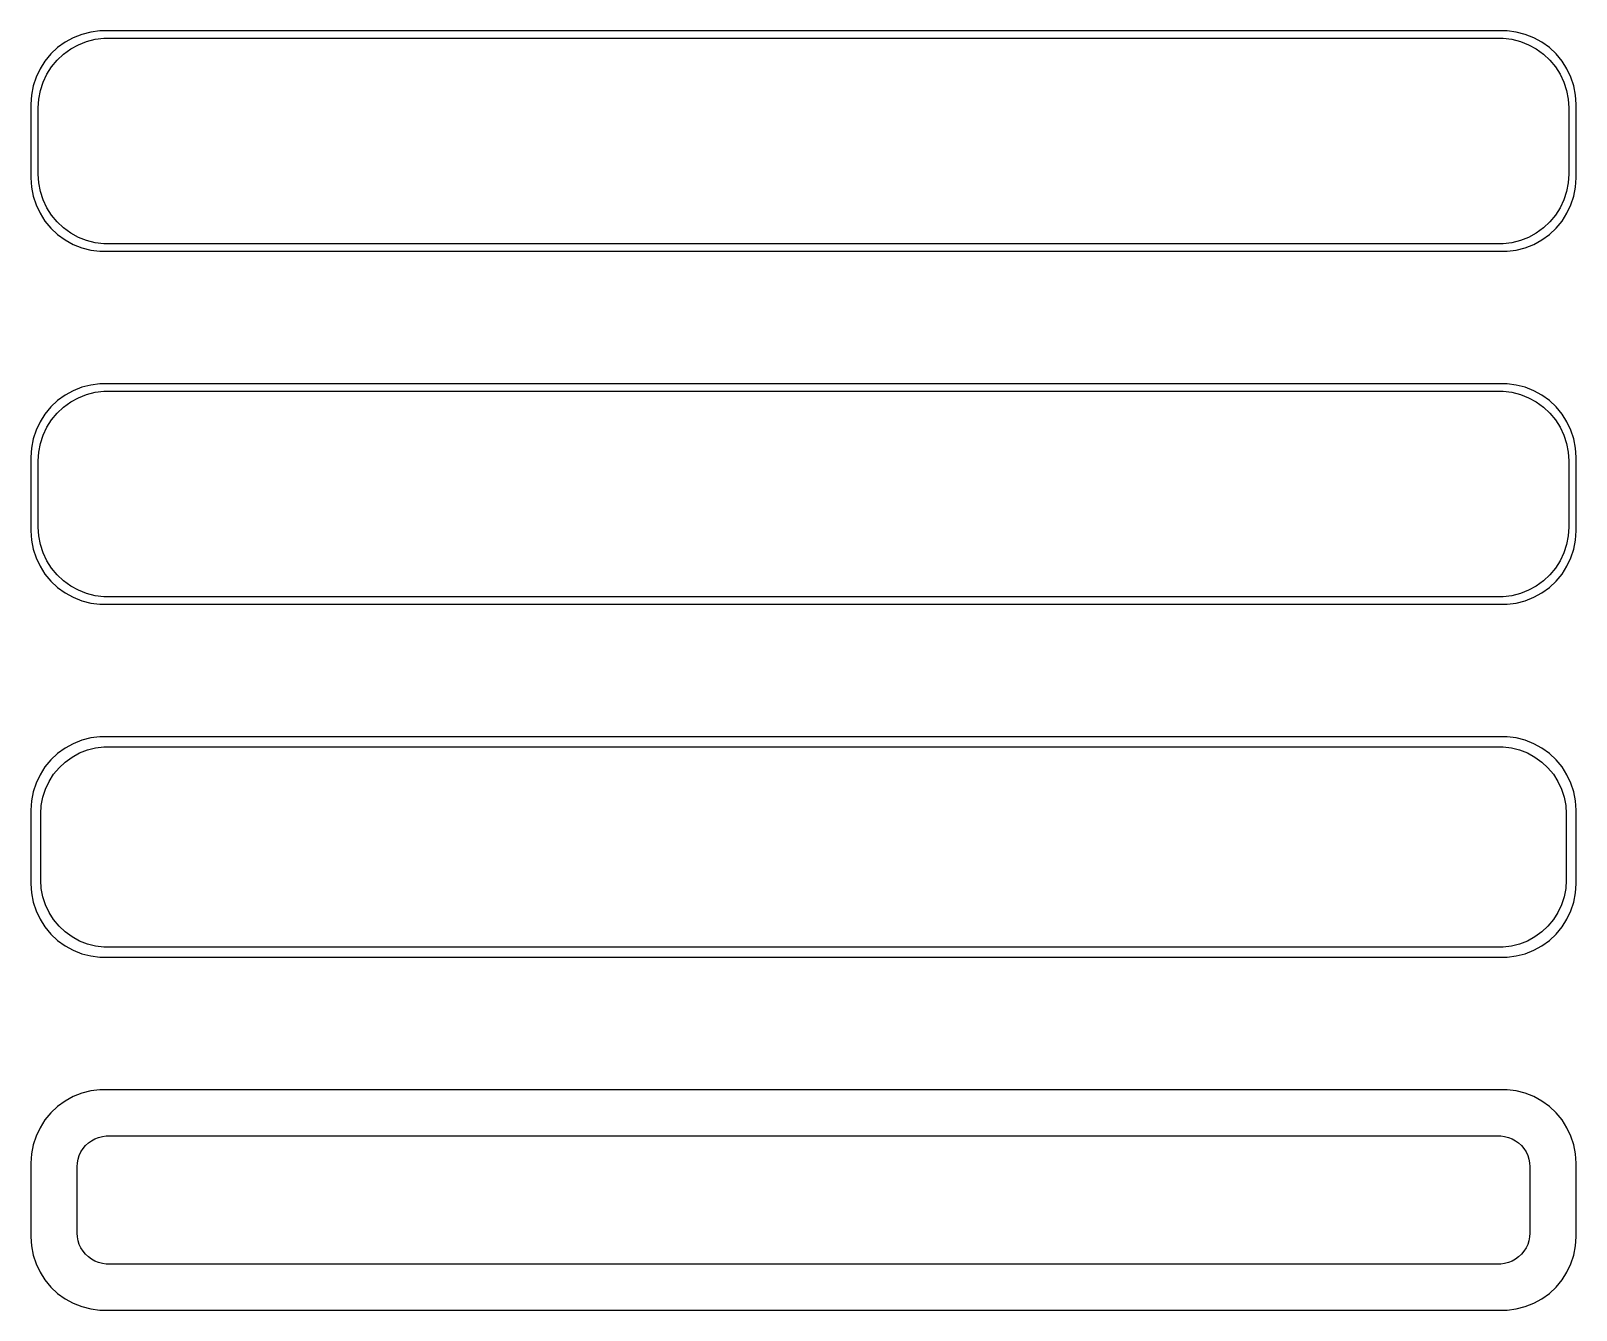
# Model space of a CAD drawing. Header units: metres. Extents: x -52 to 52, y 89 to 175.
import ezdxf

# ---------------------------------------------------------------- set-up
doc = ezdxf.new("R2010")
doc.units = ezdxf.units.M

msp = doc.modelspace()

# ---------------------------------------------------------------- linework, layer by layer
for p, q in [((-48.4369, 175.411), (-49.0451, 175.255)), ((-47.8139, 175.49), (-48.4369, 175.411)), ((47.8139, 175.49), (-47.8139, 175.49)), ((48.4369, 175.411), (47.8139, 175.49)), ((49.0451, 175.255), (48.4369, 175.411)), ((-50.6871, 174.353), (-51.1448, 173.923)), ((-50.1791, 174.722), (-50.6871, 174.353)), ((-49.6289, 175.024), (-50.1791, 174.722)), ((-49.7952, 174.261), (-49.2724, 174.548)), ((-49.0451, 175.255), (-49.6289, 175.024)), ((-49.2724, 174.548), (-48.7178, 174.768)), ((-48.7178, 174.768), (-48.1401, 174.916)), ((-48.1401, 174.916), (-47.5482, 174.991)), ((-47.5482, 174.991), (47.5482, 174.991)), ((47.5482, 174.991), (48.1401, 174.916)), ((48.1401, 174.916), (48.7178, 174.768)), ((48.7178, 174.768), (49.2724, 174.548)), ((49.6289, 175.024), (49.0451, 175.255)), ((49.2724, 174.548), (49.7952, 174.261)), ((50.1791, 174.722), (49.6289, 175.024)), ((50.6871, 174.353), (50.1791, 174.722)), ((51.1448, 173.923), (50.6871, 174.353)), ((-51.5451, 173.439), (-51.8815, 172.909)), ((-51.1448, 173.923), (-51.5451, 173.439)), ((-51.0928, 173.042), (-50.7126, 173.502)), ((-50.7126, 173.502), (-50.2778, 173.91)), ((-50.2778, 173.91), (-49.7952, 174.261)), ((49.7952, 174.261), (50.2778, 173.91)), ((50.2778, 173.91), (50.7126, 173.502)), ((50.7126, 173.502), (51.0928, 173.042)), ((51.5451, 173.439), (51.1448, 173.923)), ((51.8815, 172.909), (51.5451, 173.439)), ((-52.1489, 172.341), (-52.3429, 171.743)), ((-51.8815, 172.909), (-52.1489, 172.341)), ((-51.6664, 171.999), (-51.4124, 172.538)), ((-51.4124, 172.538), (-51.0928, 173.042)), ((51.0928, 173.042), (51.4124, 172.538)), ((51.4124, 172.538), (51.6664, 171.999)), ((52.1489, 172.341), (51.8815, 172.909)), ((52.3429, 171.743), (52.1489, 172.341)), ((-52.3429, 171.743), (-52.4606, 171.127)), ((-51.9625, 170.845), (-51.8508, 171.431)), ((-51.8508, 171.431), (-51.6664, 171.999)), ((51.6664, 171.999), (51.8508, 171.431)), ((51.8508, 171.431), (51.9625, 170.845)), ((52.4606, 171.127), (52.3429, 171.743)), ((-52.4606, 171.127), (-52.5, 170.5)), ((-52.5, 170.5), (-52.5, 165.5)), ((-52, 170.25), (-51.9625, 170.845)), ((-52, 165.75), (-52, 170.25)), ((51.9625, 170.845), (52, 170.25)), ((52, 170.25), (52, 165.75)), ((52.5, 170.5), (52.4606, 171.127)), ((52.5, 165.5), (52.5, 170.5)), ((-52.5, 165.5), (-52.4606, 164.873)), ((-52.4606, 164.873), (-52.3429, 164.257)), ((-51.9625, 165.155), (-52, 165.75)), ((-51.8508, 164.569), (-51.9625, 165.155)), ((51.9625, 165.155), (51.8508, 164.569)), ((52, 165.75), (51.9625, 165.155)), ((52.3429, 164.257), (52.4606, 164.873)), ((52.4606, 164.873), (52.5, 165.5)), ((-52.3429, 164.257), (-52.1489, 163.659)), ((-51.6664, 164.001), (-51.8508, 164.569)), ((-51.4124, 163.462), (-51.6664, 164.001)), ((51.6664, 164.001), (51.4124, 163.462)), ((51.8508, 164.569), (51.6664, 164.001)), ((52.1489, 163.659), (52.3429, 164.257)), ((-52.1489, 163.659), (-51.8815, 163.091)), ((-51.8815, 163.091), (-51.5451, 162.561)), ((-51.0928, 162.958), (-51.4124, 163.462)), ((-50.7126, 162.498), (-51.0928, 162.958)), ((51.0928, 162.958), (50.7126, 162.498)), ((51.4124, 163.462), (51.0928, 162.958)), ((51.5451, 162.561), (51.8815, 163.091)), ((51.8815, 163.091), (52.1489, 163.659)), ((-51.5451, 162.561), (-51.1448, 162.077)), ((-51.1448, 162.077), (-50.6871, 161.647)), ((-50.2778, 162.09), (-50.7126, 162.498)), ((-49.7952, 161.739), (-50.2778, 162.09)), ((-49.2724, 161.452), (-49.7952, 161.739)), ((49.7952, 161.739), (49.2724, 161.452)), ((50.2778, 162.09), (49.7952, 161.739)), ((50.7126, 162.498), (50.2778, 162.09)), ((50.6871, 161.647), (51.1448, 162.077)), ((51.1448, 162.077), (51.5451, 162.561)), ((-50.6871, 161.647), (-50.1791, 161.278)), ((-50.1791, 161.278), (-49.6289, 160.976)), ((-49.6289, 160.976), (-49.0451, 160.745)), ((-48.7178, 161.232), (-49.2724, 161.452)), ((-49.0451, 160.745), (-48.4369, 160.589)), ((-48.1401, 161.084), (-48.7178, 161.232)), ((-47.5482, 161.009), (-48.1401, 161.084)), ((47.5482, 161.009), (-47.5482, 161.009)), ((48.1401, 161.084), (47.5482, 161.009)), ((48.7178, 161.232), (48.1401, 161.084)), ((48.4369, 160.589), (49.0451, 160.745)), ((49.2724, 161.452), (48.7178, 161.232)), ((49.0451, 160.745), (49.6289, 160.976)), ((49.6289, 160.976), (50.1791, 161.278)), ((50.1791, 161.278), (50.6871, 161.647)), ((-48.4369, 160.589), (-47.8139, 160.51)), ((-47.8139, 160.51), (47.8139, 160.51)), ((47.8139, 160.51), (48.4369, 160.589)), ((-49.0451, 151.255), (-49.6289, 151.024)), ((-48.4369, 151.411), (-49.0451, 151.255)), ((-47.8139, 151.49), (-48.4369, 151.411)), ((47.8139, 151.49), (-47.8139, 151.49)), ((48.4369, 151.411), (47.8139, 151.49)), ((49.0451, 151.255), (48.4369, 151.411)), ((49.6289, 151.024), (49.0451, 151.255)), ((-50.6871, 150.353), (-51.1448, 149.923)), ((-50.1791, 150.722), (-50.6871, 150.353)), ((-50.2778, 149.91), (-49.7952, 150.261)), ((-49.6289, 151.024), (-50.1791, 150.722)), ((-49.7952, 150.261), (-49.2724, 150.548)), ((-49.2724, 150.548), (-48.7178, 150.768)), ((-48.7178, 150.768), (-48.1401, 150.916)), ((-48.1401, 150.916), (-47.5482, 150.991)), ((-47.5482, 150.991), (47.5482, 150.991)), ((47.5482, 150.991), (48.1401, 150.916)), ((48.1401, 150.916), (48.7178, 150.768)), ((48.7178, 150.768), (49.2724, 150.548)), ((49.2724, 150.548), (49.7952, 150.261)), ((50.1791, 150.722), (49.6289, 151.024)), ((49.7952, 150.261), (50.2778, 149.91)), ((50.6871, 150.353), (50.1791, 150.722)), ((51.1448, 149.923), (50.6871, 150.353)), ((-51.5451, 149.439), (-51.8815, 148.909)), ((-51.1448, 149.923), (-51.5451, 149.439)), ((-51.0928, 149.042), (-50.7126, 149.502)), ((-50.7126, 149.502), (-50.2778, 149.91)), ((50.2778, 149.91), (50.7126, 149.502)), ((50.7126, 149.502), (51.0928, 149.042)), ((51.5451, 149.439), (51.1448, 149.923)), ((51.8815, 148.909), (51.5451, 149.439)), ((-52.1489, 148.341), (-52.3429, 147.743)), ((-51.8815, 148.909), (-52.1489, 148.341)), ((-51.6664, 147.999), (-51.4124, 148.538)), ((-51.4124, 148.538), (-51.0928, 149.042)), ((51.0928, 149.042), (51.4124, 148.538)), ((51.4124, 148.538), (51.6664, 147.999)), ((52.1489, 148.341), (51.8815, 148.909)), ((52.3429, 147.743), (52.1489, 148.341)), ((-52.4606, 147.127), (-52.5, 146.5)), ((-52.3429, 147.743), (-52.4606, 147.127)), ((-51.9625, 146.845), (-51.8508, 147.431)), ((-51.8508, 147.431), (-51.6664, 147.999)), ((51.6664, 147.999), (51.8508, 147.431)), ((51.8508, 147.431), (51.9625, 146.845)), ((52.4606, 147.127), (52.3429, 147.743)), ((52.5, 146.5), (52.4606, 147.127)), ((-52.5, 146.5), (-52.5, 141.5)), ((-52, 146.25), (-51.9625, 146.845)), ((-52, 141.75), (-52, 146.25)), ((51.9625, 146.845), (52, 146.25)), ((52, 146.25), (52, 141.75)), ((52.5, 141.5), (52.5, 146.5)), ((-51.9625, 141.155), (-52, 141.75)), ((52, 141.75), (51.9625, 141.155)), ((-52.5, 141.5), (-52.4606, 140.873)), ((-52.4606, 140.873), (-52.3429, 140.257)), ((-51.8508, 140.569), (-51.9625, 141.155)), ((51.9625, 141.155), (51.8508, 140.569)), ((52.3429, 140.257), (52.4606, 140.873)), ((52.4606, 140.873), (52.5, 141.5)), ((-52.3429, 140.257), (-52.1489, 139.659)), ((-52.1489, 139.659), (-51.8815, 139.091)), ((-51.6664, 140.001), (-51.8508, 140.569)), ((-51.4124, 139.462), (-51.6664, 140.001)), ((51.6664, 140.001), (51.4124, 139.462)), ((51.8508, 140.569), (51.6664, 140.001)), ((51.8815, 139.091), (52.1489, 139.659)), ((52.1489, 139.659), (52.3429, 140.257)), ((-51.8815, 139.091), (-51.5451, 138.561)), ((-51.0928, 138.958), (-51.4124, 139.462)), ((-50.7126, 138.498), (-51.0928, 138.958)), ((51.0928, 138.958), (50.7126, 138.498)), ((51.4124, 139.462), (51.0928, 138.958)), ((51.5451, 138.561), (51.8815, 139.091)), ((-51.5451, 138.561), (-51.1448, 138.077)), ((-51.1448, 138.077), (-50.6871, 137.647)), ((-50.2778, 138.09), (-50.7126, 138.498)), ((-50.6871, 137.647), (-50.1791, 137.278)), ((-49.7952, 137.739), (-50.2778, 138.09)), ((-49.2724, 137.452), (-49.7952, 137.739)), ((49.7952, 137.739), (49.2724, 137.452)), ((50.2778, 138.09), (49.7952, 137.739)), ((50.1791, 137.278), (50.6871, 137.647)), ((50.7126, 138.498), (50.2778, 138.09)), ((50.6871, 137.647), (51.1448, 138.077)), ((51.1448, 138.077), (51.5451, 138.561)), ((-50.1791, 137.278), (-49.6289, 136.976)), ((-49.6289, 136.976), (-49.0451, 136.745)), ((-48.7178, 137.232), (-49.2724, 137.452)), ((-49.0451, 136.745), (-48.4369, 136.589)), ((-48.1401, 137.084), (-48.7178, 137.232)), ((-48.4369, 136.589), (-47.8139, 136.51)), ((-47.5482, 137.009), (-48.1401, 137.084)), ((-47.8139, 136.51), (47.8139, 136.51)), ((47.5482, 137.009), (-47.5482, 137.009)), ((48.1401, 137.084), (47.5482, 137.009)), ((47.8139, 136.51), (48.4369, 136.589)), ((48.7178, 137.232), (48.1401, 137.084)), ((48.4369, 136.589), (49.0451, 136.745)), ((49.2724, 137.452), (48.7178, 137.232)), ((49.0451, 136.745), (49.6289, 136.976)), ((49.6289, 136.976), (50.1791, 137.278)), ((-49.0451, 127.255), (-49.6289, 127.024)), ((-48.4369, 127.411), (-49.0451, 127.255)), ((-47.8139, 127.49), (-48.4369, 127.411)), ((47.8139, 127.49), (-47.8139, 127.49)), ((48.4369, 127.411), (47.8139, 127.49)), ((49.0451, 127.255), (48.4369, 127.411)), ((49.6289, 127.024), (49.0451, 127.255)), ((-50.6871, 126.353), (-51.1448, 125.923)), ((-50.1791, 126.722), (-50.6871, 126.353)), ((-49.6289, 127.024), (-50.1791, 126.722)), ((-50.1684, 125.778), (-49.7032, 126.116)), ((-49.7032, 126.116), (-49.1994, 126.393)), ((-49.1994, 126.393), (-48.6648, 126.604)), ((-48.6648, 126.604), (-48.1079, 126.747)), ((-48.1079, 126.747), (-47.5375, 126.819)), ((-47.5375, 126.819), (47.5375, 126.819)), ((47.5375, 126.819), (48.1079, 126.747)), ((48.1079, 126.747), (48.6648, 126.604)), ((48.6648, 126.604), (49.1994, 126.393)), ((49.1994, 126.393), (49.7032, 126.116)), ((50.1791, 126.722), (49.6289, 127.024)), ((49.7032, 126.116), (50.1684, 125.778)), ((50.6871, 126.353), (50.1791, 126.722)), ((51.1448, 125.923), (50.6871, 126.353)), ((-51.5451, 125.439), (-51.8815, 124.909)), ((-51.1448, 125.923), (-51.5451, 125.439)), ((-50.954, 124.941), (-50.5875, 125.384)), ((-50.5875, 125.384), (-50.1684, 125.778)), ((50.1684, 125.778), (50.5875, 125.384)), ((50.5875, 125.384), (50.954, 124.941)), ((51.5451, 125.439), (51.1448, 125.923)), ((51.8815, 124.909), (51.5451, 125.439)), ((-52.1489, 124.341), (-52.3429, 123.743)), ((-51.8815, 124.909), (-52.1489, 124.341)), ((-51.6846, 123.389), (-51.5069, 123.935)), ((-51.5069, 123.935), (-51.2621, 124.456)), ((-51.2621, 124.456), (-50.954, 124.941)), ((50.954, 124.941), (51.2621, 124.456)), ((51.2621, 124.456), (51.5069, 123.935)), ((51.5069, 123.935), (51.6846, 123.389)), ((52.1489, 124.341), (51.8815, 124.909)), ((52.3429, 123.743), (52.1489, 124.341)), ((-52.4606, 123.127), (-52.5, 122.5)), ((-52.3429, 123.743), (-52.4606, 123.127)), ((-51.7923, 122.824), (-51.6846, 123.389)), ((51.6846, 123.389), (51.7923, 122.824)), ((52.4606, 123.127), (52.3429, 123.743)), ((52.5, 122.5), (52.4606, 123.127)), ((-52.5, 122.5), (-52.5, 117.5)), ((-51.8284, 122.25), (-51.7923, 122.824)), ((-51.8284, 117.75), (-51.8284, 122.25)), ((51.7923, 122.824), (51.8284, 122.25)), ((51.8284, 122.25), (51.8284, 117.75)), ((52.5, 117.5), (52.5, 122.5)), ((-51.7923, 117.176), (-51.8284, 117.75)), ((51.8284, 117.75), (51.7923, 117.176)), ((-52.5, 117.5), (-52.4606, 116.873)), ((-52.4606, 116.873), (-52.3429, 116.257)), ((-51.6846, 116.611), (-51.7923, 117.176)), ((-51.5069, 116.065), (-51.6846, 116.611)), ((51.6846, 116.611), (51.5069, 116.065)), ((51.7923, 117.176), (51.6846, 116.611)), ((52.3429, 116.257), (52.4606, 116.873)), ((52.4606, 116.873), (52.5, 117.5)), ((-52.3429, 116.257), (-52.1489, 115.659)), ((-52.1489, 115.659), (-51.8815, 115.091)), ((-51.2621, 115.544), (-51.5069, 116.065)), ((-50.954, 115.059), (-51.2621, 115.544)), ((51.2621, 115.544), (50.954, 115.059)), ((51.5069, 116.065), (51.2621, 115.544)), ((51.8815, 115.091), (52.1489, 115.659)), ((52.1489, 115.659), (52.3429, 116.257)), ((-51.8815, 115.091), (-51.5451, 114.561)), ((-51.5451, 114.561), (-51.1448, 114.077)), ((-50.5875, 114.616), (-50.954, 115.059)), ((-50.1684, 114.222), (-50.5875, 114.616)), ((50.5875, 114.616), (50.1684, 114.222)), ((50.954, 115.059), (50.5875, 114.616)), ((51.1448, 114.077), (51.5451, 114.561)), ((51.5451, 114.561), (51.8815, 115.091)), ((-51.1448, 114.077), (-50.6871, 113.647)), ((-50.6871, 113.647), (-50.1791, 113.278)), ((-49.7032, 113.884), (-50.1684, 114.222)), ((-49.1994, 113.607), (-49.7032, 113.884)), ((-48.6648, 113.396), (-49.1994, 113.607)), ((49.1994, 113.607), (48.6648, 113.396)), ((49.7032, 113.884), (49.1994, 113.607)), ((50.1684, 114.222), (49.7032, 113.884)), ((50.1791, 113.278), (50.6871, 113.647)), ((50.6871, 113.647), (51.1448, 114.077)), ((-50.1791, 113.278), (-49.6289, 112.976)), ((-49.6289, 112.976), (-49.0451, 112.745)), ((-49.0451, 112.745), (-48.4369, 112.589)), ((-48.1079, 113.253), (-48.6648, 113.396)), ((-48.4369, 112.589), (-47.8139, 112.51)), ((-47.5375, 113.181), (-48.1079, 113.253)), ((-47.8139, 112.51), (47.8139, 112.51)), ((47.5375, 113.181), (-47.5375, 113.181)), ((48.1079, 113.253), (47.5375, 113.181)), ((47.8139, 112.51), (48.4369, 112.589)), ((48.6648, 113.396), (48.1079, 113.253)), ((48.4369, 112.589), (49.0451, 112.745)), ((49.0451, 112.745), (49.6289, 112.976)), ((49.6289, 112.976), (50.1791, 113.278)), ((-49.6289, 103.024), (-50.1791, 102.722)), ((-49.0451, 103.255), (-49.6289, 103.024)), ((-48.4369, 103.411), (-49.0451, 103.255)), ((-47.8139, 103.49), (-48.4369, 103.411)), ((47.8139, 103.49), (-47.8139, 103.49)), ((48.4369, 103.411), (47.8139, 103.49)), ((49.0451, 103.255), (48.4369, 103.411)), ((49.6289, 103.024), (49.0451, 103.255)), ((50.1791, 102.722), (49.6289, 103.024)), ((-51.1448, 101.923), (-51.5451, 101.439)), ((-50.6871, 102.353), (-51.1448, 101.923)), ((-50.1791, 102.722), (-50.6871, 102.353)), ((50.6871, 102.353), (50.1791, 102.722)), ((51.1448, 101.923), (50.6871, 102.353)), ((51.5451, 101.439), (51.1448, 101.923)), ((-51.8815, 100.909), (-52.1489, 100.341)), ((-51.5451, 101.439), (-51.8815, 100.909)), ((51.8815, 100.909), (51.5451, 101.439)), ((52.1489, 100.341), (51.8815, 100.909)), ((-52.1489, 100.341), (-52.3429, 99.7434)), ((-48.7879, 99.6941), (-48.5947, 99.8755)), ((-48.5947, 99.8755), (-48.3804, 100.031)), ((-48.3804, 100.031), (-48.1482, 100.159)), ((-48.1482, 100.159), (-47.9019, 100.256)), ((-47.9019, 100.256), (-47.6453, 100.322)), ((-47.6453, 100.322), (-47.3825, 100.355)), ((-47.3825, 100.355), (47.3825, 100.355)), ((47.3825, 100.355), (47.6453, 100.322)), ((47.6453, 100.322), (47.9019, 100.256)), ((47.9019, 100.256), (48.1482, 100.159)), ((48.1482, 100.159), (48.3804, 100.031)), ((48.3804, 100.031), (48.5947, 99.8755)), ((48.5947, 99.8755), (48.7879, 99.6941)), ((52.3429, 99.7434), (52.1489, 100.341)), ((-52.4606, 99.1267), (-52.5, 98.5)), ((-52.3429, 99.7434), (-52.4606, 99.1267)), ((-49.343, 98.5144), (-49.2934, 98.7746)), ((-49.2934, 98.7746), (-49.2115, 99.0266)), ((-49.2115, 99.0266), (-49.0987, 99.2663)), ((-49.0987, 99.2663), (-48.9567, 99.49)), ((-48.9567, 99.49), (-48.7879, 99.6941)), ((48.7879, 99.6941), (48.9567, 99.49)), ((48.9567, 99.49), (49.0987, 99.2663)), ((49.0987, 99.2663), (49.2115, 99.0266)), ((49.2115, 99.0266), (49.2934, 98.7746)), ((49.2934, 98.7746), (49.343, 98.5144)), ((52.4606, 99.1267), (52.3429, 99.7434)), ((52.5, 98.5), (52.4606, 99.1267)), ((-52.5, 98.5), (-52.5, 93.5)), ((-49.3596, 98.25), (-49.343, 98.5144)), ((-49.3596, 93.75), (-49.3596, 98.25)), ((49.343, 98.5144), (49.3596, 98.25)), ((49.3596, 98.25), (49.3596, 93.75)), ((52.5, 93.5), (52.5, 98.5)), ((-52.5, 93.5), (-52.4606, 92.8733)), ((-49.343, 93.4856), (-49.3596, 93.75)), ((-49.2934, 93.2254), (-49.343, 93.4856)), ((49.343, 93.4856), (49.2934, 93.2254)), ((49.3596, 93.75), (49.343, 93.4856)), ((52.4606, 92.8733), (52.5, 93.5)), ((-52.4606, 92.8733), (-52.3429, 92.2566)), ((-49.2115, 92.9734), (-49.2934, 93.2254)), ((-49.0987, 92.7337), (-49.2115, 92.9734)), ((-48.9567, 92.51), (-49.0987, 92.7337)), ((-48.7879, 92.3059), (-48.9567, 92.51)), ((48.9567, 92.51), (48.7879, 92.3059)), ((49.0987, 92.7337), (48.9567, 92.51)), ((49.2115, 92.9734), (49.0987, 92.7337)), ((49.2934, 93.2254), (49.2115, 92.9734)), ((52.3429, 92.2566), (52.4606, 92.8733)), ((-52.3429, 92.2566), (-52.1489, 91.6594)), ((-52.1489, 91.6594), (-51.8815, 91.0912)), ((-48.5947, 92.1245), (-48.7879, 92.3059)), ((-48.3804, 91.9688), (-48.5947, 92.1245)), ((-48.1482, 91.8412), (-48.3804, 91.9688)), ((-47.9019, 91.7436), (-48.1482, 91.8412)), ((-47.6453, 91.6777), (-47.9019, 91.7436)), ((-47.3825, 91.6445), (-47.6453, 91.6777)), ((47.3825, 91.6445), (-47.3825, 91.6445)), ((47.6453, 91.6777), (47.3825, 91.6445)), ((47.9019, 91.7436), (47.6453, 91.6777)), ((48.1482, 91.8412), (47.9019, 91.7436)), ((48.3804, 91.9688), (48.1482, 91.8412)), ((48.5947, 92.1245), (48.3804, 91.9688)), ((48.7879, 92.3059), (48.5947, 92.1245)), ((51.8815, 91.0912), (52.1489, 91.6594)), ((52.1489, 91.6594), (52.3429, 92.2566)), ((-51.8815, 91.0912), (-51.5451, 90.5611)), ((-51.5451, 90.5611), (-51.1448, 90.0773)), ((51.1448, 90.0773), (51.5451, 90.5611)), ((51.5451, 90.5611), (51.8815, 91.0912)), ((-51.1448, 90.0773), (-50.6871, 89.6474)), ((-50.6871, 89.6474), (-50.1791, 89.2784)), ((-50.1791, 89.2784), (-49.6289, 88.9759)), ((49.6289, 88.9759), (50.1791, 89.2784)), ((50.1791, 89.2784), (50.6871, 89.6474)), ((50.6871, 89.6474), (51.1448, 90.0773)), ((-49.6289, 88.9759), (-49.0451, 88.7447)), ((-49.0451, 88.7447), (-48.4369, 88.5886)), ((-48.4369, 88.5886), (-47.8139, 88.5099)), ((-47.8139, 88.5099), (47.8139, 88.5099)), ((47.8139, 88.5099), (48.4369, 88.5886)), ((48.4369, 88.5886), (49.0451, 88.7447)), ((49.0451, 88.7447), (49.6289, 88.9759))]:
    msp.add_line(p, q)

doc.saveas('drawing.dxf')
